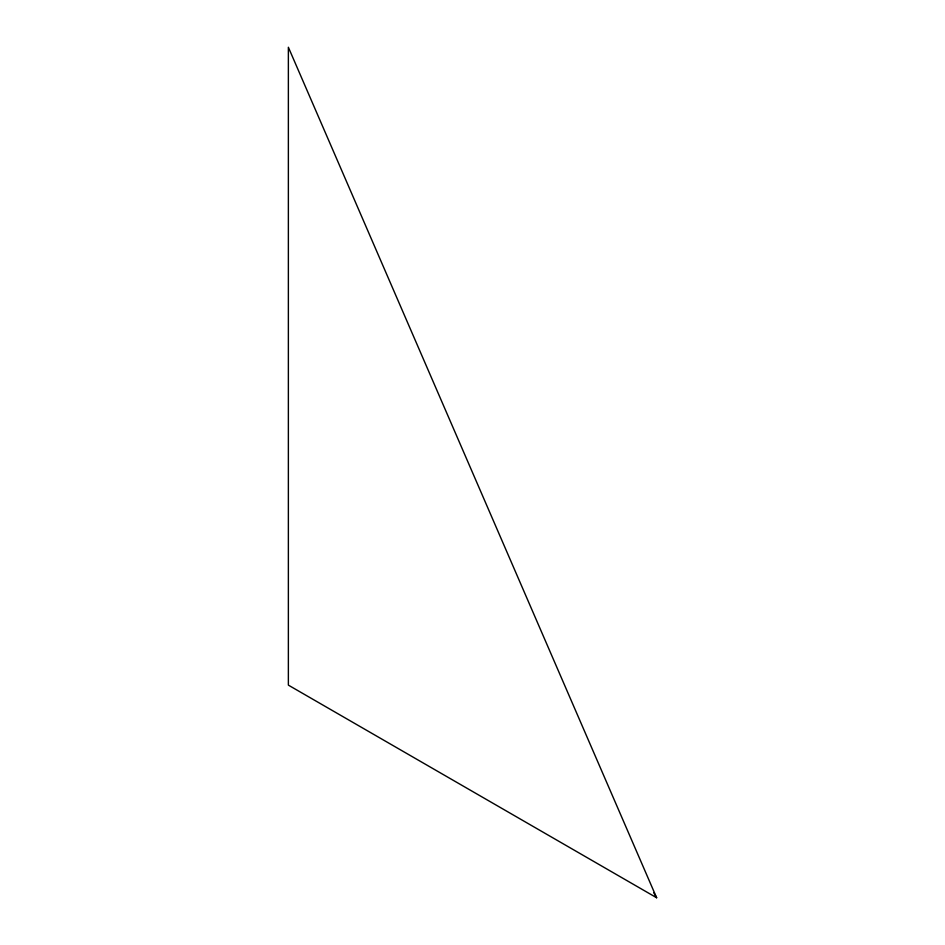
<?xml version="1.0" encoding="UTF-8"?>
<svg xmlns="http://www.w3.org/2000/svg" width="945" height="945" viewBox="0 0 945 945"><rect width="100%" height="100%" fill="white"/><g stroke="black" fill="none" stroke-linecap="round" stroke-linejoin="round"><path stroke-width="1.42" d="M656.633 897.75L288.367 685.125L288.367 47.25L656.633 897.75L653.692 892.647"/></g></svg>
